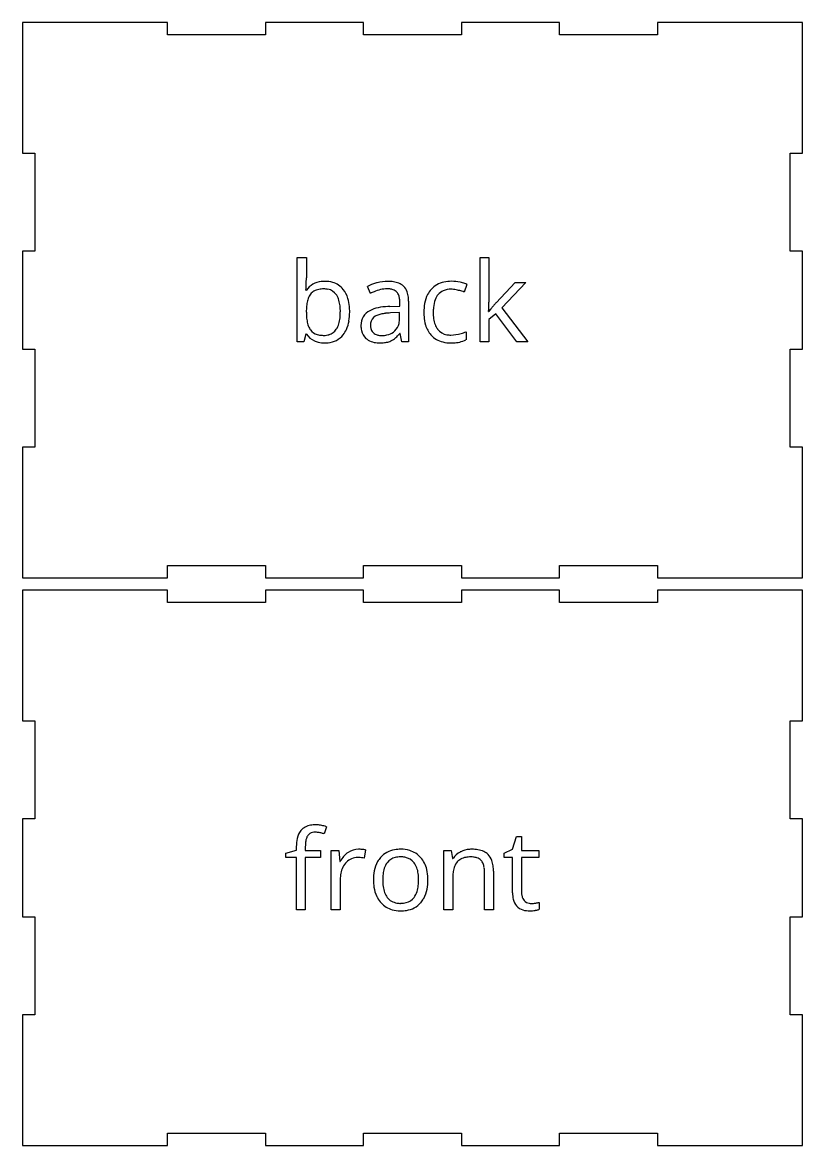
# Model space of a CAD drawing. Header units: millimetres. Extents: x 0 to 544, y 3 to 318.
# Drawn here: x 0 to 191, y 3 to 278 of the extents above; entities that cross this region are included whole.
import ezdxf

# ---------------------------------------------------------------- set-up
doc = ezdxf.new("R2010")
doc.units = ezdxf.units.MM

msp = doc.modelspace()

# ---------------------------------------------------------------- linework, layer by layer
at = {"layer": 'back_labelLayer'}
for p, q in [((67.3, 199.8), (67.3, 220.47)), ((67.3, 220.47), (69.51, 220.47)), ((69.51, 220.47), (69.51, 215.45)), ((112.05, 199.8), (112.05, 220.47)), ((112.05, 220.47), (114.23, 220.47)), ((114.23, 220.47), (114.23, 209.51)), ((69.4, 212.42), (69.51, 212.42)), ((85.19, 211.66), (84.52, 213.35)), ((108.81, 213.86), (108.13, 211.99)), ((115.97, 209.38), (120.67, 214.36)), ((123.28, 214.36), (117.39, 208.15)), ((120.67, 214.36), (123.28, 214.36)), ((92.41, 208.53), (92.41, 209.43)), ((94.56, 209.73), (94.56, 199.8)), ((89.94, 208.45), (92.41, 208.53)), ((92.35, 206.96), (90.15, 206.87)), ((92.35, 205.64), (92.35, 206.96)), ((114.12, 207.25), (114.23, 207.25)), ((115.89, 206.68), (114.23, 205.25)), ((121.03, 199.8), (115.89, 206.68)), ((117.39, 208.15), (123.7, 199.8)), ((114.23, 205.25), (114.23, 199.8)), ((69.35, 201.67), (68.88, 199.8)), ((69.51, 201.67), (69.35, 201.67)), ((92.49, 201.87), (92.38, 201.87)), ((92.92, 199.8), (92.49, 201.87)), ((108.6, 202.24), (108.6, 200.29)), ((68.88, 199.8), (67.3, 199.8)), ((94.56, 199.8), (92.92, 199.8)), ((114.23, 199.8), (112.05, 199.8)), ((123.7, 199.8), (121.03, 199.8))]:
    msp.add_line(p, q, dxfattribs=at)
for centre, radius, start, end in [((23.54, 215.41), 45.97, 358.1123, 0.0484), ((73.62, 209.55), 5.01, 95.1835, 145.1109), ((74.06, 207.07), 7.53, 89.8743, 96.8145), ((74.14, 207.86), 6.74, 74.2393, 90.5624), ((89.46, 204.39), 10.21, 90.0714, 104.6521), ((89.5, 205.28), 9.31, 81.568, 90.3249), ((105, 205.97), 8.65, 89.5892, 102.1788), ((105.05, 204.67), 9.95, 77.7702, 89.9475), ((41.9, 214.6), 27.59, 355.4718, 355.6526), ((36.34, 214.98), 33.17, 355.7239, 358.1259), ((72.83, 209.67), 2.93, 120.1403, 142.4249), ((73.25, 208.87), 3.83, 100.447, 119.6701), ((73.71, 206.55), 6.2, 89.5731, 100.7324), ((73.79, 207.65), 5.1, 78.6781, 90.3749), ((74.22, 209.49), 3.22, 35.5408, 79.8011), ((74.59, 209.49), 5.04, 38.5631, 74.067), ((73.44, 208.6), 6.5, 16.4709, 38.4075), ((89.34, 204.4), 10.17, 106.3569, 118.335), ((91.66, 198.39), 14.77, 112.2122, 115.9641), ((90.21, 202.04), 10.84, 103.6227, 112.432), ((89.77, 203.06), 11.57, 104.5162, 106.549), ((89.37, 205.6), 7.18, 90.4485, 103.7666), ((89.33, 207.33), 5.45, 83.6507, 90.1753), ((89.55, 209.16), 3.6, 70.5716, 83.9929), ((90.02, 210.44), 2.24, 42.7295, 71.038), ((90.03, 208.79), 5.76, 68.2274, 81.7494), ((89.82, 210.33), 2.46, 20.4094, 41.4479), ((90.78, 210.66), 3.75, 47.8683, 68.2934), ((90.91, 210.9), 3.49, 19.2331, 46.6741), ((88.88, 210.15), 5.65, 6.3379, 19.6815), ((104.61, 208.61), 6.08, 138.655, 152.6854), ((104.31, 208.83), 5.71, 101.4913, 138.3134), ((104.55, 208.93), 3.7, 114.4266, 161.6633), ((104.9, 207.78), 4.89, 88.7194, 112.5668), ((105.01, 207.78), 4.89, 87.6749, 89.9748), ((104.93, 206.35), 6.32, 81.691, 87.5079), ((104.53, 203.59), 9.11, 77.2999, 81.7345), ((103.99, 201.04), 11.71, 74.7802, 77.4497), ((104.51, 202.88), 9.81, 68.3294, 74.8831), ((104.87, 203.63), 11, 74.6797, 77.9578), ((105.88, 207.32), 7.18, 70.0946, 74.7386), ((106.85, 209.97), 4.36, 63.5034, 70.1862), ((107.32, 210.96), 3.26, 62.927, 63.1891), ((81.39, 207.36), 11.87, 171.0668, 177.8457), ((76.47, 208.16), 6.9, 160.8926, 171.2334), ((73.53, 209.2), 3.77, 143.3382, 161.256), ((73.86, 209.23), 3.66, 32.7034, 35.5242), ((72.88, 208.67), 4.79, 15.7779, 32.0151), ((69.72, 207.73), 8.09, 6.1649, 16.0396), ((70.14, 207.56), 9.96, 5.1339, 16.7973), ((88.47, 209.81), 3.91, 7.8273, 20.6042), ((86.07, 209.46), 6.33, 359.6933, 8.0036), ((85.88, 209.76), 8.67, 359.8027, 6.6583), ((110.45, 207.06), 12.16, 169.8978, 180.3689), ((106.22, 207.85), 7.86, 153.0875, 170.1051), ((108, 207.58), 7.4, 160.1418, 175.1368), ((88.1, 209.85), 26.13, 357.5042, 358.3307), ((99.53, 209.54), 14.69, 358.274, 359.8927), ((151.36, 177.89), 47.37, 138.3418, 139.2877), ((86.49, 207.1), 16.99, 177.6177, 180.0425), ((84.09, 207.03), 14.58, 179.7763, 185.7075), ((65.2, 207.07), 12.63, 353.4935, 0.2205), ((64.81, 207.17), 13.03, 359.7681, 6.3095), ((67.19, 207.02), 12.93, 350.6563, 0.338), ((65.97, 207.12), 14.15, 359.8779, 5.4094), ((86.69, 203.98), 3.81, 115.4905, 182.3568), ((88.6, 200.48), 7.8, 101.3568, 117.0799), ((88.13, 203.17), 3.39, 113.5886, 121.6805), ((88.95, 201.21), 5.5, 102.7995, 113.2433), ((90.14, 193.31), 15.14, 92.4696, 101.7065), ((89.94, 197), 9.83, 96.3545, 102.9953), ((90.67, 190.69), 16.19, 91.8565, 96.4479), ((90.58, 186.92), 21.53, 91.7164, 92.9096), ((111.62, 206.97), 13.33, 179.9389, 183.9815), ((112.76, 207.04), 12.18, 174.531, 180.1549), ((111.25, 206.96), 10.68, 179.7041, 188.0744), ((42.56, 212.27), 71.74, 356.0329, 356.6442), ((24.64, 213.48), 89.7, 356.0202, 356.0555), ((71, 210.61), 43.25, 356.6325, 357.491), ((124.88, 199.71), 13.05, 142.3234, 144.7075), ((131.83, 194.35), 21.83, 140.4331, 142.3365), ((140.89, 186.89), 33.56, 139.2799, 140.4704), ((78.34, 206.44), 8.8, 185.5925, 194.2051), ((74.66, 205.49), 5, 193.943, 208.0218), ((72.61, 205.64), 5.06, 326.7105, 343.6662), ((69.66, 206.54), 8.15, 343.4171, 353.6369), ((71.7, 206.25), 8.36, 335.8306, 350.8255), ((88.43, 203.78), 5.55, 179.5457, 192.6949), ((88.68, 203.81), 3.48, 171.2122, 180.2058), ((88.34, 203.77), 3.15, 179.5266, 192.7787), ((87.57, 204.03), 2.35, 120.9734, 172.418), ((88.6, 205.13), 3.69, 314.1892, 347.427), ((86.75, 205.59), 5.6, 346.9178, 0.2825), ((85.38, 205.64), 6.97, 359.8174, 0.0006), ((108.03, 206.65), 9.73, 183.5914, 196.354), ((104.83, 205.68), 6.38, 196.0167, 221.1349), ((107.4, 206.39), 6.79, 187.9315, 200.3885), ((105.33, 205.62), 4.57, 200.4183, 216.6393), ((73.48, 204.51), 4.88, 215.585, 245.8362), ((73.17, 204.73), 3.33, 208.5537, 217.5605), ((73.05, 204.68), 3.2, 218.169, 253.8047), ((73.64, 206.51), 5.12, 253.1382, 266.8483), ((73.81, 208.47), 7.09, 266.3776, 270.0511), ((73.86, 205.78), 4.4, 269.3869, 285.8631), ((74.44, 204.78), 5.22, 274.064, 321.4081), ((74.19, 204.6), 3.17, 286.0163, 326.8497), ((73.68, 205.39), 6.2, 321.3161, 335.5436), ((86.56, 203.32), 3.62, 192.0828, 227.4521), ((87.28, 203.51), 2.05, 192.3264, 222.058), ((87.2, 203.47), 1.96, 222.5805, 229.2547), ((87.47, 203.81), 2.4, 229.7837, 254.2724), ((87.82, 205), 3.64, 253.9397, 266.4534), ((87.94, 206.31), 4.96, 266.0783, 270.059), ((87.99, 207.42), 6.07, 269.5792, 282.0414), ((88.43, 205.46), 4.06, 281.7121, 306.4594), ((88.63, 205.14), 3.68, 306.9881, 313.856), ((87.45, 205.25), 5.94, 304.8485, 314.8531), ((85.21, 207.54), 9.14, 314.7445, 321.7072), ((104.19, 205.2), 5.59, 221.7976, 256.8021), ((104.45, 205), 3.5, 216.9695, 261.3103), ((104.84, 206.79), 5.33, 260.1359, 270.2692), ((104.82, 210.69), 9.23, 270.2658, 286.2891), ((104.26, 212.78), 11.39, 286.0461, 292.3654), ((73.85, 205.37), 5.82, 245.9802, 255.5456), ((74.04, 206.22), 6.69, 255.7755, 270.3185), ((74.09, 207.01), 7.48, 269.9226, 275.5482), ((86.66, 203.46), 3.8, 227.7689, 237.805), ((86.99, 204.05), 4.47, 238.3273, 258.9184), ((87.46, 206.3), 6.77, 258.672, 270.4048), ((87.51, 209.46), 9.92, 269.9539, 273.1491), ((87.67, 207.03), 7.49, 272.9335, 281.4139), ((88.16, 204.67), 5.08, 281.298, 293.7314), ((88.53, 203.72), 4.06, 294.3933, 304.7372), ((104.85, 207.77), 8.24, 256.4244, 270.489), ((104.92, 211.62), 12.09, 269.9655, 272.8643), ((105.11, 208.79), 9.25, 272.5981, 282.1878), ((105.75, 205.88), 6.27, 282.0344, 296.9455)]:
    msp.add_arc(centre, radius, start, end, dxfattribs=at)
at = {"layer": 'back_outsideCutPath'}
for p, q in [((0, 278), (0, 246)), ((11.5, 278), (0, 278)), ((35.5, 278), (11.5, 278)), ((35.5, 275), (35.5, 278)), ((83.5, 278), (59.5, 278)), ((59.5, 278), (59.5, 275)), ((83.5, 275), (83.5, 278)), ((131.5, 278), (107.5, 278)), ((107.5, 278), (107.5, 275)), ((131.5, 275), (131.5, 278)), ((191, 278), (155.5, 278)), ((155.5, 278), (155.5, 275)), ((191, 270), (191, 278)), ((59.5, 275), (35.5, 275)), ((107.5, 275), (83.5, 275)), ((155.5, 275), (131.5, 275)), ((191, 246), (191, 270)), ((0, 246), (3, 246)), ((3, 246), (3, 222)), ((188, 222), (188, 246)), ((188, 246), (191, 246)), ((3, 222), (0, 222)), ((0, 222), (0, 198)), ((191, 222), (188, 222)), ((191, 198), (191, 222)), ((0, 198), (3, 198)), ((3, 198), (3, 174)), ((188, 174), (188, 198)), ((188, 198), (191, 198)), ((3, 174), (0, 174)), ((0, 174), (0, 150)), ((191, 174), (188, 174)), ((191, 142), (191, 174)), ((0, 150), (0, 142)), ((35.5, 142), (35.5, 145)), ((35.5, 145), (59.5, 145)), ((59.5, 145), (59.5, 142)), ((83.5, 142), (83.5, 145)), ((83.5, 145), (107.5, 145)), ((107.5, 145), (107.5, 142)), ((131.5, 142), (131.5, 145)), ((131.5, 145), (155.5, 145)), ((155.5, 145), (155.5, 142)), ((0, 142), (35.5, 142)), ((59.5, 142), (83.5, 142)), ((107.5, 142), (131.5, 142)), ((155.5, 142), (179.5, 142)), ((179.5, 142), (191, 142))]:
    msp.add_line(p, q, dxfattribs=at)
at = {"layer": 'front_labelLayer'}
for p, q in [((74.46, 81.07), (73.88, 79.31)), ((120.01, 75.55), (120.94, 78.66)), ((120.94, 78.66), (122.22, 78.66)), ((122.22, 78.66), (122.22, 75.28)), ((64.46, 74.57), (67.06, 75.36)), ((64.46, 73.57), (64.46, 74.57)), ((67.06, 75.36), (67.06, 76.17)), ((69.26, 76.23), (69.26, 75.28)), ((69.26, 75.28), (72.97, 75.28)), ((72.97, 75.28), (72.97, 73.57)), ((75.62, 60.73), (75.62, 75.28)), ((75.62, 75.28), (77.44, 75.28)), ((77.44, 75.28), (77.7, 72.59)), ((84.01, 75.39), (83.7, 73.34)), ((103.16, 60.73), (103.16, 75.28)), ((103.16, 75.28), (104.95, 75.28)), ((104.95, 75.28), (105.31, 73.29)), ((117.93, 74.63), (120.01, 75.55)), ((117.93, 73.57), (117.93, 74.63)), ((122.22, 75.28), (126.44, 75.28)), ((126.44, 75.28), (126.44, 73.57)), ((67.06, 73.57), (64.46, 73.57)), ((67.06, 60.73), (67.06, 73.57)), ((72.97, 73.57), (69.26, 73.57)), ((69.26, 73.57), (69.26, 60.73)), ((77.7, 72.59), (77.8, 72.59)), ((105.31, 73.29), (105.41, 73.29)), ((120.01, 73.57), (117.93, 73.57)), ((120.01, 64.91), (120.01, 73.57)), ((126.44, 73.57), (122.22, 73.57)), ((122.22, 73.57), (122.22, 65)), ((113.12, 60.73), (113.12, 70.14)), ((115.32, 70.22), (115.32, 60.73)), ((77.83, 68.54), (77.83, 60.73)), ((105.36, 68.36), (105.36, 60.73)), ((69.26, 60.73), (67.06, 60.73)), ((77.83, 60.73), (75.62, 60.73)), ((105.36, 60.73), (103.16, 60.73)), ((115.32, 60.73), (113.12, 60.73)), ((126.54, 62.55), (126.54, 60.86))]:
    msp.add_line(p, q, dxfattribs=at)
for centre, radius, start, end in [((71.79, 77.26), 4.62, 141.7434, 168.2322), ((71.11, 77.61), 3.87, 98.2552, 139.6203), ((71.71, 74.84), 6.7, 89.6697, 99.9314), ((71.71, 74.44), 7.1, 81.5641, 89.7017), ((71.21, 70.96), 10.62, 75.974, 81.6565), ((70.35, 67.4), 14.27, 73.2964, 76.0946), ((75.99, 76.28), 8.94, 167.5776, 180.6587), ((76.82, 76.35), 7.56, 171.6528, 178.4384), ((73.8, 76.81), 4.5, 161.8437, 171.7847), ((71.95, 77.43), 2.55, 145.0689, 162.1802), ((71.41, 77.78), 1.91, 102.7677, 144.338), ((71.68, 76.75), 2.97, 89.4859, 103.4198), ((71.69, 74.98), 4.74, 83.0761, 89.7927), ((71.4, 72.65), 7.09, 76.5184, 83.0217), ((70.57, 69.13), 10.71, 71.9613, 76.5918), ((79.67, 76.23), 10.41, 178.1973, 180.0232), ((82.95, 70.08), 5.69, 124.2321, 139.4161), ((82.24, 71.15), 4.39, 89.6797, 124.4406), ((82.29, 65.43), 10.12, 84.9923, 90.1281), ((82.53, 68.15), 7.39, 78.4892, 85.0266), ((92.03, 69.66), 5.83, 99.1759, 137.9833), ((92.6, 66.99), 8.56, 89.7326, 100.076), ((92.71, 68.14), 7.41, 73.5223, 90.5692), ((93.15, 69.72), 5.77, 41.1446, 73.2134), ((109.19, 70.9), 4.46, 116.9443, 147.6526), ((109.65, 70.13), 5.37, 115.8072, 117.6067), ((109.89, 69.57), 5.97, 94.3227, 115.5454), ((110.03, 68.33), 7.22, 89.9579, 94.7109), ((110.09, 66.84), 8.7, 80.5585, 90.3538), ((110.63, 70), 5.51, 65.1094, 80.7638), ((111.27, 71.4), 3.96, 46.5584, 64.8783), ((111.32, 71.55), 3.82, 19.3849, 45.5997), ((84.29, 68.93), 7.45, 139.4139, 150.6033), ((82.88, 68.8), 5.03, 138.9576, 174.5422), ((83.02, 68.67), 5.23, 135.6209, 138.8377), ((82.08, 69.72), 3.82, 89.6335, 137.0881), ((82.1, 68.37), 5.17, 87.3437, 89.966), ((82.01, 66.78), 6.77, 81.5884, 87.1916), ((81.59, 63.86), 9.72, 77.4454, 81.636), ((93.48, 68.86), 7.48, 150.7111, 169.4696), ((92.24, 69.5), 6.09, 138.176, 150.2287), ((92.94, 69.51), 4.56, 142.9026, 162.375), ((92.08, 70.11), 3.51, 103.4685, 142.3119), ((92.52, 68.43), 5.25, 89.4806, 103.8805), ((92.6, 68.12), 5.56, 79.3454, 90.3175), ((93.03, 70), 3.63, 37.9578, 80.4006), ((92.28, 69.48), 4.54, 20.0257, 37.435), ((92.32, 69.01), 6.87, 13.5014, 41.0703), ((109.19, 70.13), 3.6, 140.1519, 160.3146), ((108.78, 70.41), 3.11, 118.5439, 139.1927), ((109.25, 69.48), 4.15, 100.1177, 118.1603), ((109.72, 67), 6.67, 89.5933, 100.3718), ((109.79, 67.83), 5.84, 84.0198, 90.1511), ((110.01, 69.71), 3.95, 71.0828, 84.3691), ((110.5, 71.09), 2.49, 43.3791, 71.5386), ((110.37, 71.03), 2.62, 22.7024, 42.342), ((109.2, 70.55), 3.89, 8.4931, 22.658), ((109.11, 70.72), 6.18, 6.9634, 19.8363), ((84.52, 68.55), 6.69, 173.6907, 180.0883), ((97.36, 68.1), 11.45, 169.2443, 180.3881), ((99.85, 68.07), 11.65, 173.0086, 180.2464), ((95.64, 68.61), 7.4, 162.0653, 173.1675), ((90.04, 68.65), 6.93, 7.744, 20.069), ((86.01, 68.07), 11, 359.7076, 7.8973), ((89.11, 68.17), 10.18, 1.1277, 13.88), ((119.48, 68.37), 14.12, 178.081, 180.0237), ((115.78, 68.54), 10.42, 171.1766, 178.3217), ((111.69, 69.19), 6.28, 159.9534, 171.3801), ((106.89, 70.18), 6.23, 359.6714, 8.6877), ((105.7, 70.26), 9.62, 359.7631, 7.2116), ((96.95, 67.98), 11.03, 179.7745, 189.0933), ((94.11, 67.5), 8.16, 188.9102, 205.3171), ((99.37, 67.96), 11.16, 179.706, 187.9161), ((95.27, 67.37), 7.03, 187.7639, 200.0977), ((89.39, 67.5), 7.58, 342.3616, 353.7537), ((85.39, 67.98), 11.61, 353.5363, 0.2014), ((87.9, 67.94), 11.39, 349.1762, 0.3863), ((86.35, 68.02), 12.94, 359.9919, 1.5419), ((93.27, 67.15), 7.25, 205.656, 208.4462), ((92.18, 66.48), 5.97, 207.7947, 238.6758), ((93.02, 66.55), 4.63, 200.0846, 216.9132), ((92.19, 65.96), 3.61, 217.301, 261.7099), ((93.05, 65.92), 3.56, 284.5662, 322.6334), ((92.1, 66.61), 4.73, 323.0089, 342.6391), ((92.92, 66.56), 6.15, 318.144, 329.7566), ((91.74, 67.18), 7.48, 330.2507, 349.4116), ((126.94, 64.83), 6.93, 179.3551, 192.8478), ((123.46, 63.89), 3.33, 190.3818, 253.8772), ((126.65, 64.98), 4.44, 179.6417, 189.7506), ((125.09, 64.7), 2.85, 189.5479, 205.7874), ((124.44, 64.4), 2.14, 206.1295, 221.4084), ((92.26, 66.63), 6.14, 238.8116, 253.2428), ((92.49, 67.54), 7.08, 253.5437, 270.4182), ((92.57, 67.78), 5.48, 260.5033, 270.2477), ((92.58, 69.02), 8.56, 269.7503, 279.8033), ((92.65, 67.43), 5.12, 269.4482, 284.7256), ((93.13, 66.39), 5.88, 278.8959, 317.9979), ((124.15, 66.22), 5.76, 253.7848, 270.8853), ((124.37, 64.34), 2.05, 221.5949, 262.3505), ((124.54, 65.23), 2.95, 261.3266, 270.1913), ((124.57, 69.52), 7.24, 269.8804, 278.3028), ((123.95, 70), 9.56, 275.526, 279.294), ((124.17, 68.71), 8.24, 279.1862, 280.1144), ((124.64, 68.96), 6.67, 278.4155, 279.008), ((124.54, 66.71), 6.21, 280.0069, 283.3736), ((123.82, 74.15), 11.93, 278.9589, 280.5105), ((125.09, 64.4), 3.84, 283.307, 288.1197), ((124.6, 69.99), 7.7, 280.4848, 282.6268), ((125.28, 66.98), 4.61, 282.5877, 285.5795), ((125.62, 62.82), 2.17, 287.9889, 295.3048), ((125.62, 65.72), 3.31, 285.7237, 286.2565), ((124.23, 66.11), 5.65, 270.003, 270.7606), ((124.2, 67.33), 6.87, 270.8933, 275.5484)]:
    msp.add_arc(centre, radius, start, end, dxfattribs=at)
at = {"layer": 'front_outsideCutPath'}
for p, q in [((0, 139), (0, 107)), ((11.5, 139), (0, 139)), ((35.5, 139), (11.5, 139)), ((35.5, 136), (35.5, 139)), ((83.5, 139), (59.5, 139)), ((59.5, 139), (59.5, 136)), ((83.5, 136), (83.5, 139)), ((131.5, 139), (107.5, 139)), ((107.5, 139), (107.5, 136)), ((131.5, 136), (131.5, 139)), ((191, 139), (155.5, 139)), ((155.5, 139), (155.5, 136)), ((191, 131), (191, 139)), ((59.5, 136), (35.5, 136)), ((107.5, 136), (83.5, 136)), ((155.5, 136), (131.5, 136)), ((191, 107), (191, 131)), ((0, 107), (3, 107)), ((3, 107), (3, 83)), ((188, 83), (188, 107)), ((188, 107), (191, 107)), ((3, 83), (0, 83)), ((0, 83), (0, 59)), ((191, 83), (188, 83)), ((191, 59), (191, 83)), ((0, 59), (3, 59)), ((3, 59), (3, 35)), ((188, 35), (188, 59)), ((188, 59), (191, 59)), ((3, 35), (0, 35)), ((0, 35), (0, 11)), ((191, 35), (188, 35)), ((191, 3), (191, 35)), ((0, 11), (0, 3)), ((35.5, 3), (35.5, 6)), ((35.5, 6), (59.5, 6)), ((59.5, 6), (59.5, 3)), ((83.5, 3), (83.5, 6)), ((83.5, 6), (107.5, 6)), ((107.5, 6), (107.5, 3)), ((131.5, 3), (131.5, 6)), ((131.5, 6), (155.5, 6)), ((155.5, 6), (155.5, 3)), ((0, 3), (35.5, 3)), ((59.5, 3), (83.5, 3)), ((107.5, 3), (131.5, 3)), ((155.5, 3), (179.5, 3)), ((179.5, 3), (191, 3))]:
    msp.add_line(p, q, dxfattribs=at)

doc.saveas('drawing.dxf')
